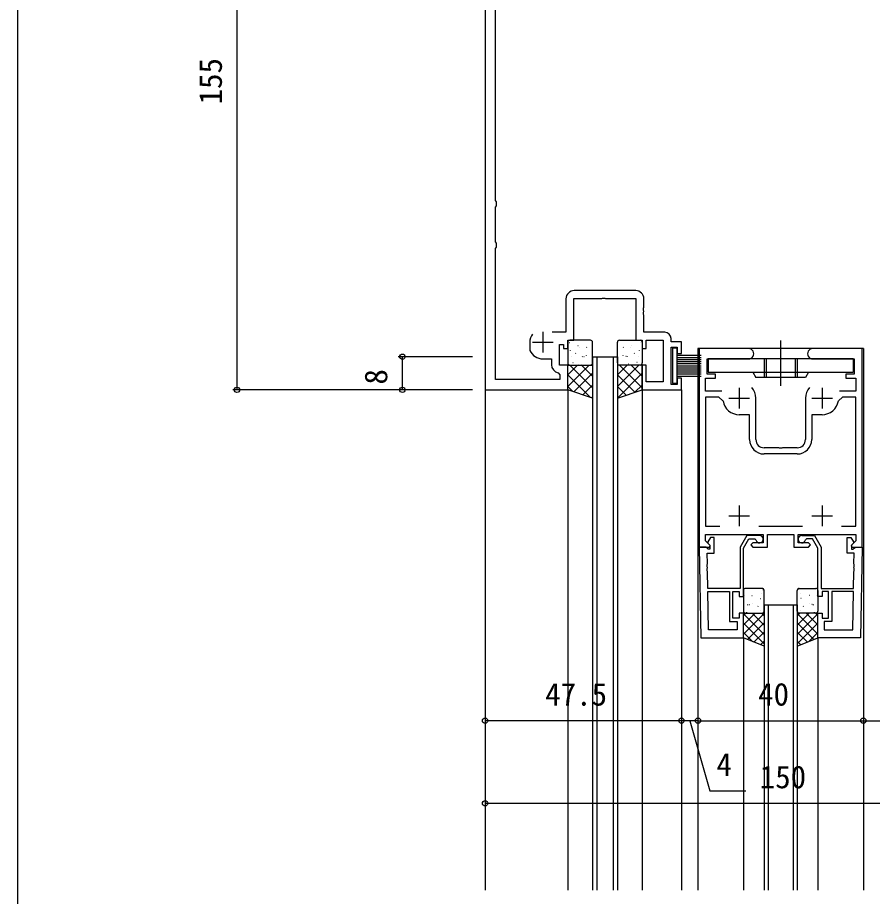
# Model space of a CAD drawing. Units: millimetres, scale not verified. Extents: x -437 to 438, y -681 to 679.
# Drawn here: x -436.7 to -229.9, y 60.8 to 273.3 of the extents above; entities that cross this region are included whole.
import ezdxf
from ezdxf.enums import TextEntityAlignment as Align

# ---------------------------------------------------------------- set-up
doc = ezdxf.new("R2010")
doc.units = ezdxf.units.MM
doc.header["$LTSCALE"] = 4
for name, color, linetype in [('0-2_YKK_11', 7, 'Continuous'), ('0-3_YKK_12', 2, 'Continuous'), ('0-4_YKK_13', 4, 'Continuous'), ('0-5_YKK_D', 6, 'Continuous'), ('0-6_YKK_ZWAK', 7, 'Continuous')]:
    doc.layers.add(name, color=color, linetype=linetype)
doc.styles.add('ＭＳ ゴシック', font='')
doc.styles.get('ＭＳ ゴシック').set_extended_font_data('MS Gothic')

msp = doc.modelspace()

# ---------------------------------------------------------------- linework, layer by layer
at = {"layer": '0-2_YKK_11'}
for p, q in [((-287.198, 207.299), (-302.058, 207.299)), ((-309.628, 197.299), (-309.628, 192.299)), ((-312.128, 194.799), (-307.128, 194.799)), ((-262.128, 183.794), (-262.128, 178.794)), ((-242.128, 183.794), (-242.128, 178.794)), ((-264.628, 181.294), (-259.628, 181.294)), ((-258.128, 171.294), (-258.128, 181.294)), ((-246.128, 181.294), (-246.128, 171.294)), ((-244.628, 181.294), (-239.628, 181.294)), ((-248.128, 167.794), (-256.128, 167.794)), ((-262.128, 155.294), (-262.128, 150.294)), ((-242.128, 155.294), (-242.128, 150.294)), ((-264.628, 152.794), (-259.628, 152.794)), ((-244.628, 152.794), (-239.628, 152.794)), ((-257.411, 150.294), (-246.846, 150.294))]:
    msp.add_line(p, q, dxfattribs=at)
for points in [[(-305.958, 187.409), (-305.558, 186.919), (-305.558, 185.799), (-321.128, 185.799), (-321.128, 217.505), (-320.866, 217.802), (-320.866, 218.795), (-321.128, 219.092), (-321.128, 227.505), (-320.866, 227.802), (-320.866, 228.795), (-321.128, 229.092), (-321.128, 317.505), (-320.866, 317.802), (-320.866, 318.795), (-321.128, 319.092), (-321.128, 336.706), (-313.928, 340.064)], [(-323.628, 338.299), (-323.628, 183.299), (-303.628, 183.299), (-303.628, 189.299), (-305.628, 189.299), (-305.628, 194.299), (-304.628, 194.299), (-304.628, 193.299), (-303.628, 193.299), (-303.628, 195.299), (-302.128, 195.299), (-302.128, 205.369), (-295.387, 205.369), (-295.203, 205.489)], [(-304.058, 205.299), (-304.058, 197.229), (-307.434, 197.229)], [(-295.203, 205.489), (-294.654, 205.489), (-294.47, 205.369), (-287.128, 205.369), (-287.128, 195.299), (-285.628, 195.299), (-285.628, 193.299), (-284.628, 193.299), (-284.628, 195.299), (-280.558, 195.299), (-280.558, 185.229), (-284.628, 185.229), (-284.628, 189.299), (-285.628, 189.299), (-285.628, 183.299), (-276.128, 183.299), (-276.128, 186.099), (-277.128, 186.099), (-277.128, 184.599), (-278.628, 184.599), (-278.628, 193.599), (-277.128, 193.599), (-277.128, 192.099), (-276.128, 192.099), (-276.128, 194.899), (-278.628, 194.899), (-278.628, 195.729)], [(-280.128, 197.229), (-285.198, 197.229), (-285.198, 201.34), (-285.318, 201.524), (-285.318, 202.074), (-285.198, 202.257), (-285.198, 202.34), (-285.318, 202.524), (-285.318, 203.074), (-285.198, 203.257), (-285.198, 205.299)], [(-312.828, 194.799), (-312.828, 192.946), (-312.8, 192.819)], [(-259.878, 193.294), (-271.828, 193.294), (-271.828, 145.294), (-269.353, 145.294), (-269.192, 145.682), (-270.328, 146.818), (-270.328, 148.294), (-256.328, 148.294), (-256.328, 146.294), (-258.828, 146.294), (-259.328, 145.794), (-258.828, 145.294), (-255.328, 145.294), (-255.328, 148.294), (-248.928, 148.294), (-248.928, 145.294), (-245.428, 145.294), (-244.928, 145.794), (-245.428, 146.294), (-247.928, 146.294), (-247.928, 148.294), (-233.928, 148.294), (-233.928, 146.818), (-235.065, 145.682), (-234.904, 145.294), (-232.428, 145.294), (-232.428, 193.294), (-244.378, 193.294)], [(-309.628, 190.799), (-307.558, 190.799), (-307.558, 189.369)], [(-266.337, 182.994), (-270.328, 182.994), (-270.328, 186.094), (-267.928, 186.094), (-267.928, 187.094), (-269.928, 187.094), (-269.928, 190.794), (-259.878, 190.794)], [(-244.378, 190.794), (-234.328, 190.794), (-234.328, 187.094), (-236.328, 187.094), (-236.328, 186.094), (-233.928, 186.094), (-233.928, 182.994), (-237.92, 182.994)], [(-266.077, 180.654), (-267.064, 181.494), (-270.328, 181.494), (-270.328, 150.294), (-266.846, 150.294)], [(-237.411, 150.294), (-233.928, 150.294), (-233.928, 181.494), (-237.193, 181.494), (-238.18, 180.654)], [(-259.628, 171.294), (-259.628, 177.294), (-262.128, 177.294)], [(-242.128, 177.294), (-244.628, 177.294), (-244.628, 171.294)], [(-248.128, 169.294), (-251.67, 169.294), (-251.854, 169.174), (-252.403, 169.174), (-252.587, 169.294), (-256.128, 169.294)], [(-257.228, 148.094), (-260.29, 148.094), (-261.928, 145.256), (-261.928, 135.294), (-269.724, 135.294), (-269.794, 139.336), (-269.917, 139.517), (-269.927, 140.067), (-269.81, 140.252), (-269.812, 140.335), (-269.935, 140.517), (-269.944, 141.066), (-269.828, 141.252), (-269.872, 143.794), (-268.228, 143.794), (-268.228, 147.594), (-269.128, 147.594), (-269.728, 146.554), (-269.728, 146.244), (-269.228, 145.744), (-269.228, 144.794), (-269.699, 144.794), (-269.899, 144.994), (-270.199, 145.294), (-271.828, 145.294)], [(-271.828, 145.294), (-271.444, 123.294), (-261.128, 123.294), (-261.128, 129.294), (-262.128, 129.294), (-262.128, 128.094), (-263.728, 128.094), (-263.728, 134.494), (-262.128, 134.494), (-262.128, 133.294), (-261.128, 133.294), (-261.128, 145.042), (-259.828, 147.294), (-258.412, 147.294), (-258.116, 147.044)], [(-247.028, 148.094), (-243.967, 148.094), (-242.328, 145.256), (-242.328, 135.294), (-234.533, 135.294), (-234.463, 139.336), (-234.34, 139.517), (-234.33, 140.067), (-234.447, 140.252), (-234.445, 140.335), (-234.322, 140.517), (-234.313, 141.066), (-234.429, 141.252), (-234.385, 143.794), (-236.028, 143.794), (-236.028, 147.594), (-235.128, 147.594), (-234.528, 146.554), (-234.528, 146.244), (-235.028, 145.744), (-235.028, 144.794), (-234.558, 144.794), (-234.358, 144.994), (-234.058, 145.294), (-232.428, 145.294)], [(-232.428, 145.294), (-232.812, 123.294), (-243.128, 123.294), (-243.128, 129.294), (-242.128, 129.294), (-242.128, 128.094), (-240.528, 128.094), (-240.528, 134.494), (-242.128, 134.494), (-242.128, 133.294), (-243.128, 133.294), (-243.128, 145.042), (-244.428, 147.294), (-245.845, 147.294), (-246.141, 147.044)]]:
    msp.add_lwpolyline(points, dxfattribs=at)
for points in [[(-269.548, 125.224), (-269.71, 134.494), (-264.528, 134.494), (-264.528, 127.294), (-262.628, 127.294), (-262.628, 125.224)], [(-234.709, 125.224), (-234.547, 134.494), (-239.728, 134.494), (-239.728, 127.294), (-241.628, 127.294), (-241.628, 125.224)]]:
    msp.add_lwpolyline(points, close=True, dxfattribs=at)
for centre, radius, start, end in [((-302.058, 205.299), 2, 90.00001, 179.99999), ((-287.198, 205.299), 2, 0.00001, 89.99999), ((-309.628, 194.799), 3.2, 141.63348, 179.99999), ((-280.128, 195.729), 1.5, 0.00001, 89.99999), ((-309.628, 194.299), 3.5, 205.00785, 270), ((-259.878, 192.044), 1.25, 269.99999, 90.00001), ((-244.378, 192.044), 1.25, 89.99999, 270.00001), ((-305.558, 189.369), 2, 180.00001, 258.46303), ((-262.128, 181.294), 4, 359.99998, 40.4398), ((-242.128, 181.294), 4, 139.5602, 180.00002), ((-262.128, 181.294), 4, 189.20689, 270.00001), ((-242.128, 181.294), 4, 269.99999, 350.79311), ((-256.128, 171.294), 3.5, 180.00001, 269.99999), ((-256.128, 171.294), 2, 180.00001, 269.99999), ((-248.128, 171.294), 2, 270.00001, 359.99999), ((-248.128, 171.294), 3.5, 270.00001, 359.99999), ((-257.228, 147.194), 0.9, 189.59406, 90), ((-247.028, 147.194), 0.9, 90, 350.40594)]:
    msp.add_arc(centre, radius, start, end, dxfattribs=at)
at = {"layer": '0-3_YKK_12'}
for p, q in [((-323.628, 421.799), (-323.628, 62.296)), ((-297.628, 191.3), (-291.628, 191.3)), ((-297.628, 191.3), (-297.628, 62.296)), ((-296.628, 191.3), (-296.628, 62.296)), ((-292.628, 191.3), (-292.628, 62.296)), ((-291.628, 191.3), (-291.628, 62.296)), ((-232.128, 193.294), (-272.128, 193.294)), ((-272.128, 193.294), (-272.128, 62.296)), ((-232.128, 193.294), (-232.128, 62.296)), ((-303.628, 183.299), (-303.628, 62.296)), ((-285.628, 183.299), (-285.628, 62.296)), ((-276.128, 183.299), (-276.128, 62.296)), ((-256.128, 131.299), (-248.128, 131.299)), ((-256.128, 131.299), (-256.128, 62.296)), ((-255.128, 131.299), (-255.128, 62.296)), ((-249.128, 131.299), (-249.128, 62.296)), ((-248.128, 131.299), (-248.128, 62.296)), ((-261.128, 123.294), (-261.128, 62.296)), ((-243.128, 123.294), (-243.128, 62.296))]:
    msp.add_line(p, q, dxfattribs=at)
at = {"layer": '0-4_YKK_13'}
for p, q in [((-303.628, 194.799), (-303.628, 189.799)), ((-303.184, 194.735), (-303.14, 194.759)), ((-298.128, 195.299), (-303.128, 195.299)), ((-301.16, 194.001), (-301.116, 194.025)), ((-300.846, 193.581), (-300.839, 193.588)), ((-299.083, 193.568), (-299.039, 193.592)), ((-297.628, 189.799), (-297.628, 194.799)), ((-291.628, 189.799), (-291.628, 194.799)), ((-291.128, 195.299), (-286.128, 195.299)), ((-290.174, 193.568), (-290.218, 193.592)), ((-288.411, 193.581), (-288.418, 193.588)), ((-288.097, 194.001), (-288.141, 194.025)), ((-286.073, 194.735), (-286.117, 194.759)), ((-285.628, 194.799), (-285.628, 189.799)), ((-252.131, 195.199), (-252.131, 184.246)), ((-302.992, 192.79), (-302.946, 192.879)), ((-302.821, 191.376), (-302.814, 191.383)), ((-301.751, 192.111), (-301.707, 192.135)), ((-300.103, 191.266), (-300.056, 191.354)), ((-299.726, 191.377), (-299.682, 191.401)), ((-299.06, 191.561), (-299.053, 191.568)), ((-290.197, 191.561), (-290.204, 191.568)), ((-289.531, 191.377), (-289.575, 191.401)), ((-289.154, 191.266), (-289.201, 191.354)), ((-287.506, 192.111), (-287.55, 192.135)), ((-286.436, 191.376), (-286.443, 191.383)), ((-286.265, 192.79), (-286.311, 192.879)), ((-277.129, 191.645), (-271.329, 191.645)), ((-303.628, 186.955), (-301.285, 189.299)), ((-303.628, 184.127), (-298.457, 189.299)), ((-297.628, 183.784), (-303.143, 189.299)), ((-303.128, 189.299), (-298.128, 189.299)), ((-302.394, 189.919), (-302.35, 189.943)), ((-301.001, 189.393), (-300.995, 189.401)), ((-300.317, 189.487), (-300.273, 189.511)), ((-297.628, 186.612), (-300.315, 189.299)), ((-297.65, 190.944), (-297.628, 190.956)), ((-291.607, 190.944), (-291.628, 190.956)), ((-291.628, 186.955), (-289.285, 189.299)), ((-291.628, 184.127), (-286.457, 189.299)), ((-285.628, 183.784), (-291.143, 189.299)), ((-286.128, 189.299), (-291.128, 189.299)), ((-288.94, 189.487), (-288.983, 189.511)), ((-285.628, 186.612), (-288.315, 189.299)), ((-288.256, 189.393), (-288.262, 189.401)), ((-286.863, 189.919), (-286.907, 189.943)), ((-277.129, 191.145), (-271.329, 191.145)), ((-277.129, 190.645), (-271.329, 190.645)), ((-277.129, 190.145), (-271.329, 190.145)), ((-277.129, 189.645), (-271.329, 189.645)), ((-234.631, 190.794), (-269.631, 190.794)), ((-269.631, 190.794), (-269.631, 187.594)), ((-256.131, 190.794), (-256.131, 186.294)), ((-255.631, 190.794), (-255.631, 186.294)), ((-248.631, 190.794), (-248.631, 186.294)), ((-248.131, 190.794), (-248.131, 186.294)), ((-234.631, 190.794), (-234.631, 187.594)), ((-302.128, 182.799), (-297.628, 187.299)), ((-291.628, 181.299), (-285.628, 187.299)), ((-277.129, 189.145), (-271.329, 189.145)), ((-277.129, 188.645), (-271.329, 188.645)), ((-277.129, 188.145), (-271.329, 188.145)), ((-277.129, 187.645), (-271.329, 187.645)), ((-277.129, 187.145), (-271.329, 187.145)), ((-269.631, 187.594), (-234.631, 187.594)), ((-258.882, 187.594), (-258.131, 186.294)), ((-245.381, 187.594), (-246.131, 186.294)), ((-298.143, 181.47), (-303.628, 186.955)), ((-287.386, 182.713), (-291.628, 186.955)), ((-277.129, 186.645), (-271.329, 186.645)), ((-246.131, 186.294), (-258.131, 186.294)), ((-302.386, 182.884), (-303.628, 184.127)), ((-300.007, 182.091), (-297.628, 184.47)), ((-289.507, 182.006), (-291.628, 184.127)), ((-287.386, 182.713), (-285.628, 184.47)), ((-297.886, 181.384), (-297.628, 181.642)), ((-261.128, 134.799), (-261.128, 129.799)), ((-261.128, 134.018), (-261.116, 134.025)), ((-256.628, 135.299), (-260.628, 135.299)), ((-256.851, 134.026), (-256.845, 134.034)), ((-256.415, 135.026), (-256.371, 135.05)), ((-256.128, 129.799), (-256.128, 134.799)), ((-248.128, 129.799), (-248.128, 134.799)), ((-247.842, 135.026), (-247.886, 135.05)), ((-247.628, 135.299), (-243.628, 135.299)), ((-247.406, 134.026), (-247.412, 134.034)), ((-243.128, 134.018), (-243.141, 134.025)), ((-243.128, 134.799), (-243.128, 129.799)), ((-260.846, 133.581), (-260.839, 133.588)), ((-259.083, 133.568), (-259.039, 133.592)), ((-257.058, 132.834), (-257.014, 132.858)), ((-247.199, 132.834), (-247.243, 132.858)), ((-245.174, 133.568), (-245.218, 133.592)), ((-243.411, 133.581), (-243.418, 133.588)), ((-260.103, 131.266), (-260.056, 131.354)), ((-259.726, 131.377), (-259.682, 131.401)), ((-259.06, 131.561), (-259.053, 131.568)), ((-257.65, 130.944), (-257.606, 130.968)), ((-257.007, 129.839), (-257, 129.846)), ((-247.25, 129.839), (-247.257, 129.846)), ((-246.607, 130.944), (-246.651, 130.968)), ((-245.197, 131.561), (-245.204, 131.568)), ((-244.531, 131.377), (-244.575, 131.401)), ((-244.154, 131.266), (-244.201, 131.354)), ((-261.128, 128.709), (-260.539, 129.299)), ((-261.128, 126.464), (-258.294, 129.299)), ((-261.128, 124.219), (-256.128, 129.219)), ((-256.128, 124.142), (-261.128, 129.142)), ((-260.628, 129.299), (-256.628, 129.299)), ((-260.317, 129.487), (-260.273, 129.511)), ((-256.128, 126.387), (-259.04, 129.299)), ((-256.128, 128.632), (-256.795, 129.299)), ((-248.128, 128.632), (-247.462, 129.299)), ((-248.128, 126.387), (-245.217, 129.299)), ((-243.128, 124.219), (-248.128, 129.219)), ((-248.128, 124.142), (-243.128, 129.142)), ((-243.628, 129.299), (-247.628, 129.299)), ((-243.128, 126.464), (-245.963, 129.299)), ((-243.94, 129.487), (-243.983, 129.511)), ((-243.128, 128.709), (-243.718, 129.299)), ((-256.128, 121.897), (-261.128, 126.897)), ((-260.182, 122.92), (-256.128, 126.974)), ((-244.075, 122.92), (-248.128, 126.974)), ((-248.128, 121.897), (-243.128, 126.897)), ((-258.873, 122.396), (-261.128, 124.652)), ((-258.579, 122.279), (-256.128, 124.729)), ((-245.678, 122.279), (-248.128, 124.729)), ((-245.384, 122.396), (-243.128, 124.652)), ((-256.975, 121.637), (-256.128, 122.484)), ((-247.282, 121.637), (-248.128, 122.484))]:
    msp.add_line(p, q, dxfattribs=at)
for points in [[(-278.329, 193.395), (-278.329, 184.895), (-277.129, 184.895), (-277.129, 193.395)], [(-297.628, 181.299), (-303.628, 183.299), (-303.628, 189.299), (-297.628, 189.299)], [(-291.628, 181.299), (-285.628, 183.299), (-285.628, 189.299), (-291.628, 189.299)], [(-256.128, 121.299), (-261.128, 123.299), (-261.128, 129.299), (-256.128, 129.299)], [(-248.128, 121.299), (-243.128, 123.299), (-243.128, 129.299), (-248.128, 129.299)]]:
    msp.add_lwpolyline(points, close=True, dxfattribs=at)
for centre, start, end in [((-303.128, 194.799), 90, 180), ((-298.128, 194.799), 0, 90), ((-291.128, 194.799), 90, 180), ((-286.128, 194.799), 0, 90), ((-303.128, 189.799), 180, 270), ((-298.128, 189.799), 270, 0), ((-291.128, 189.799), 180, 270), ((-286.128, 189.799), 270, 0), ((-260.628, 134.799), 90, 180), ((-256.628, 134.799), 0, 90), ((-247.628, 134.799), 90, 180), ((-243.628, 134.799), 0, 90), ((-260.628, 129.799), 180, 270), ((-256.628, 129.799), 270, 0), ((-247.628, 129.799), 180, 270), ((-243.628, 129.799), 270, 0)]:
    msp.add_arc(centre, 0.5, start, end, dxfattribs=at)
at = {"layer": '0-5_YKK_D'}
for p, q in [((-383.628, 338.299), (-383.628, 183.299)), ((-326.628, 191.3), (-344.628, 191.3)), ((-343.628, 183.299), (-343.628, 191.3)), ((-326.628, 183.299), (-384.628, 183.299)), ((-326.628, 183.299), (-344.628, 183.299)), ((-323.628, 120.294), (-323.628, 102.294)), ((-323.628, 120.294), (-323.628, 82.294)), ((-276.128, 120.294), (-276.128, 102.294)), ((-276.128, 120.294), (-276.128, 102.294)), ((-272.128, 120.294), (-272.128, 102.294)), ((-272.128, 120.294), (-272.128, 102.294)), ((-232.128, 120.294), (-232.128, 102.294)), ((-232.128, 120.294), (-232.128, 102.294)), ((-276.128, 103.294), (-323.628, 103.294)), ((-276.128, 103.294), (-278.678, 103.294)), ((-272.128, 103.294), (-276.128, 103.294)), ((-272.128, 103.294), (-276.128, 103.294)), ((-272.128, 103.294), (-232.128, 103.294)), ((-272.128, 103.294), (-269.578, 103.294)), ((-232.128, 103.294), (-224.628, 103.294)), ((-173.628, 83.294), (-323.628, 83.294))]:
    msp.add_line(p, q, dxfattribs=at)
msp.add_lwpolyline([(-274.128, 103.294), (-269.271, 86.294), (-260.541, 86.294)], dxfattribs=at)
for centre in [(-343.628, 191.3), (-383.628, 183.299), (-343.628, 183.299), (-323.628, 103.294), (-276.128, 103.294), (-276.128, 103.294), (-272.128, 103.294), (-272.128, 103.294), (-232.128, 103.294), (-232.128, 103.294), (-323.628, 83.294)]:
    msp.add_circle(centre, 0.637, dxfattribs=at)
at = {"layer": '0-6_YKK_ZWAK'}
msp.add_line((-436.7, 643.8), (-436.7, -681.2), dxfattribs=at)

# ---------------------------------------------------------------- texts
at = {"layer": '0-5_YKK_D', "style": 'ＭＳ ゴシック'}
for s, p in [('155', (-385.628, 252.318)), ('8', (-345.628, 184.572))]:
    msp.add_text(s, height=5.499, rotation=90, dxfattribs=at).set_placement(p, align=Align.BOTTOM_LEFT)
for s, p in [('47.5', (-309.083, 105.294)), ('40', (-257.583, 105.294)), ('4', (-267.655, 88.294)), ('150', (-257.194, 85.294))]:
    msp.add_text(s, height=5.499, dxfattribs=at).set_placement(p, align=Align.BOTTOM_LEFT)

doc.saveas('drawing.dxf')
